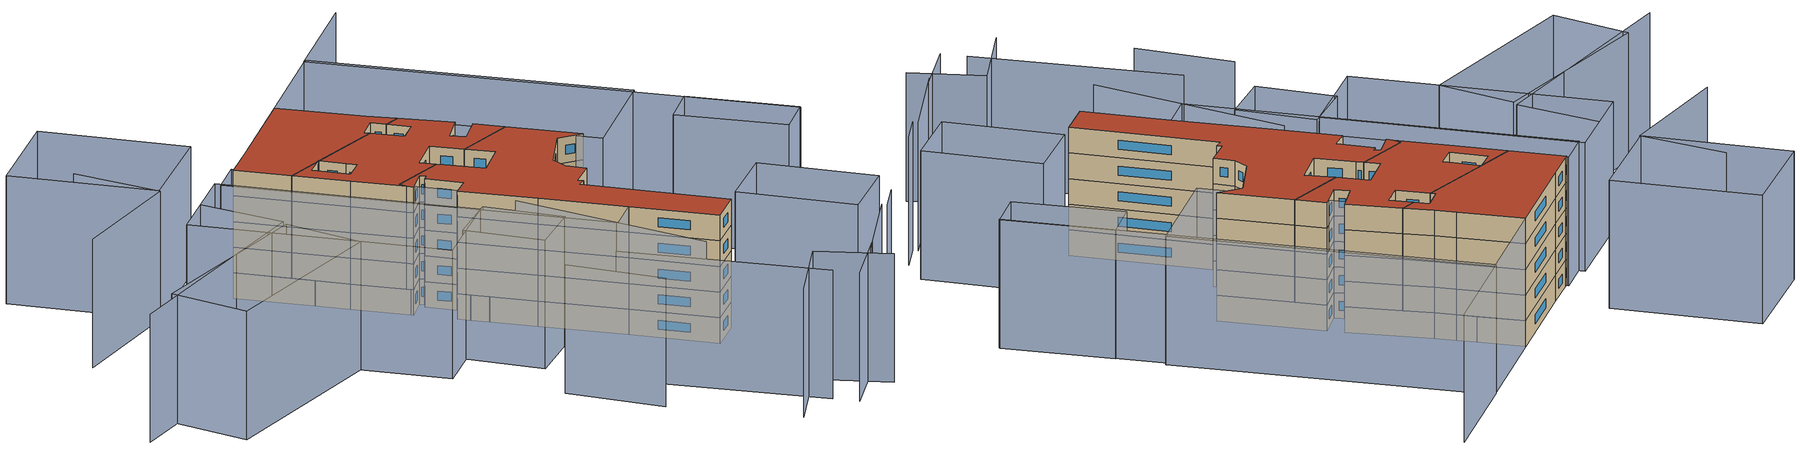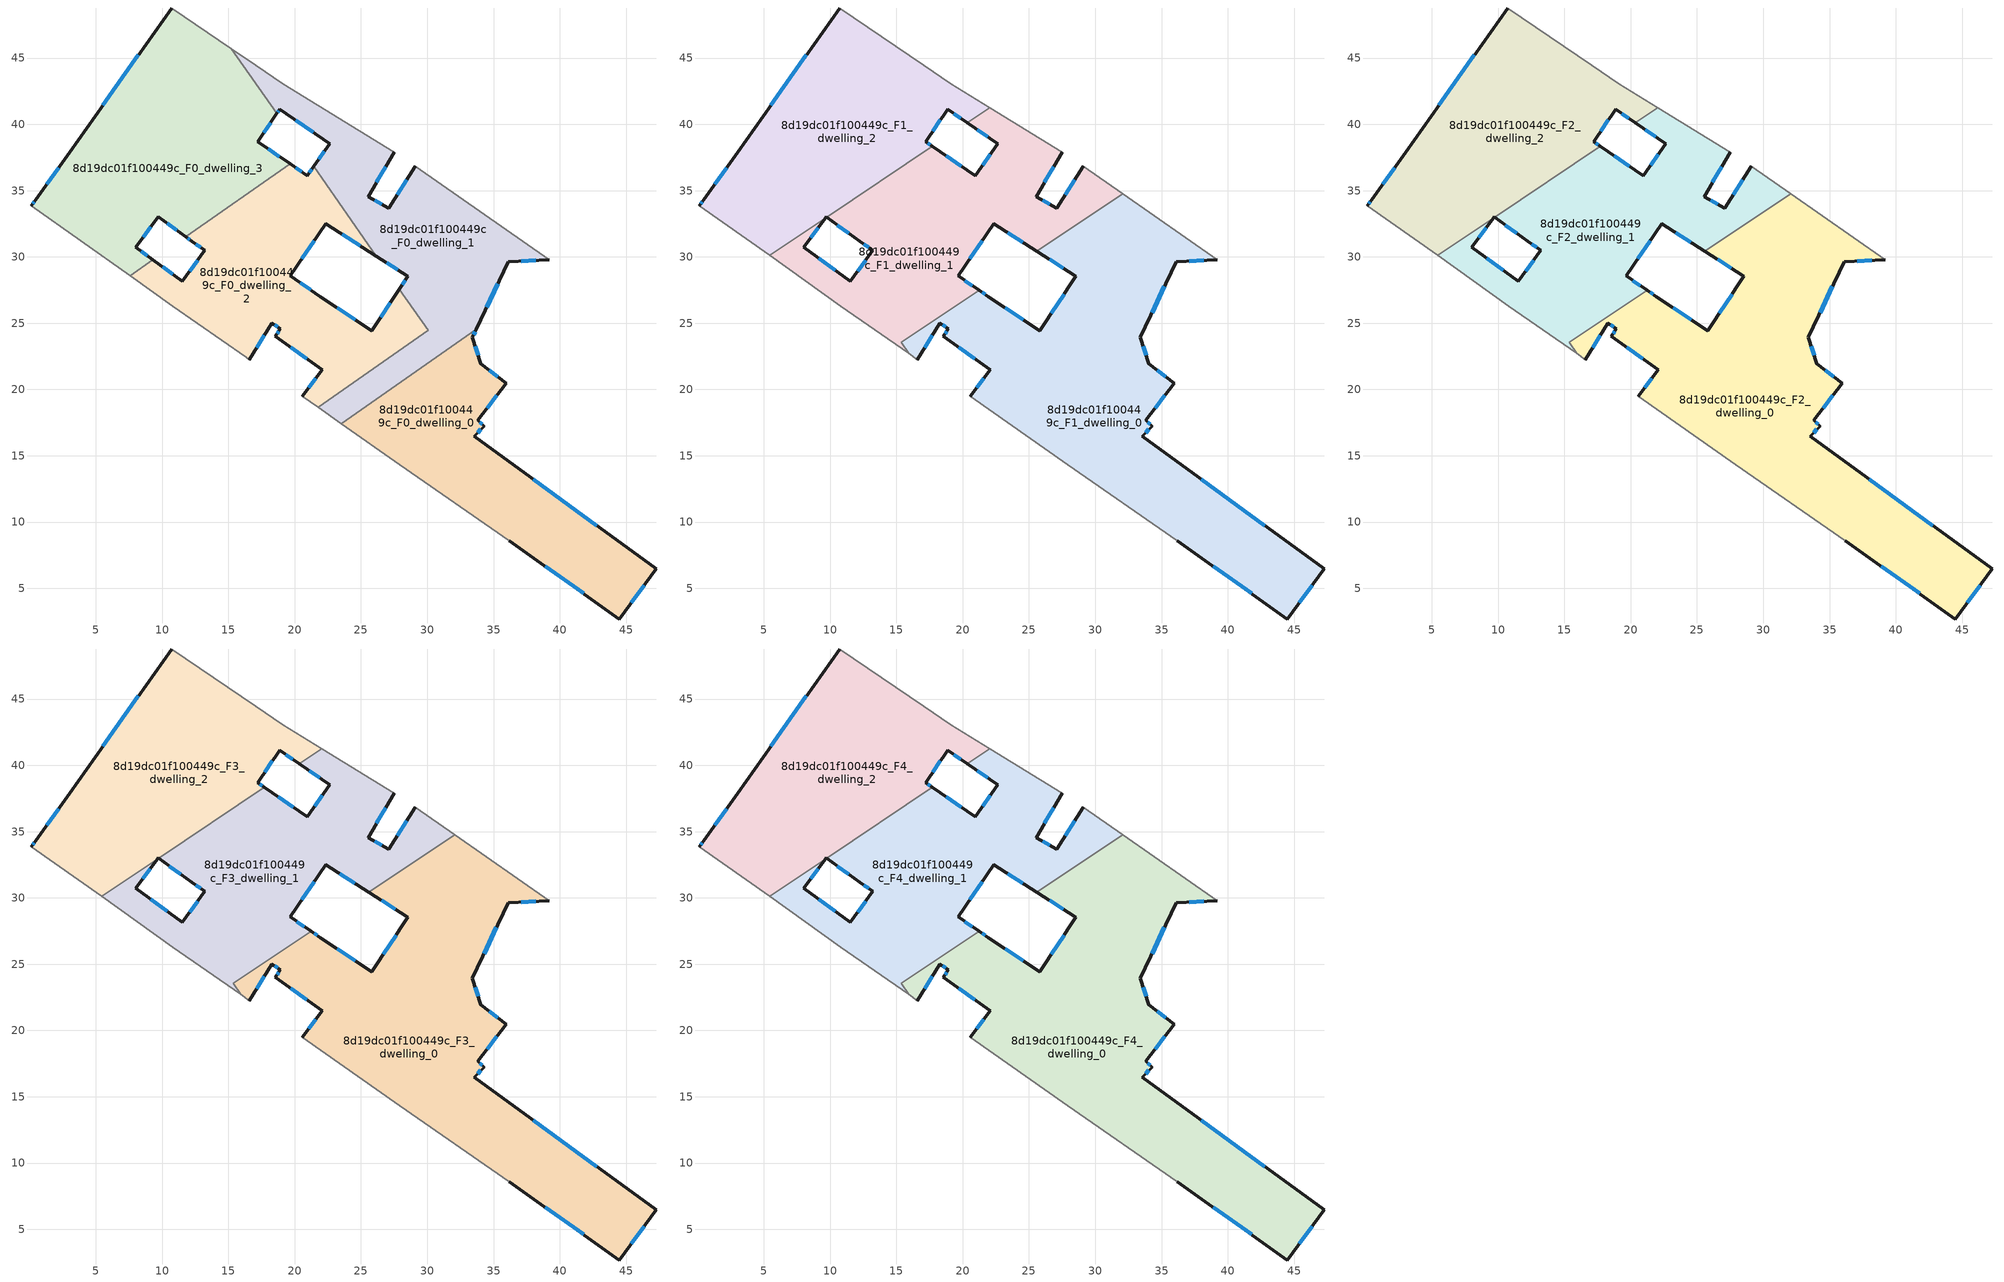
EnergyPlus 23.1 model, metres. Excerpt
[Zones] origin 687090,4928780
8d19dc01f100449c_F0_dwelling_0
 floor ground (EU_floor_Construction): 35.95,20.46 33.81,17.68 34.28,17.23 33.55,16.48 47.25,6.48 44.48,2.69 36.19,8.61 27.94,14.34 23.53,17.42 33.7,24.54 33.41,23.92 34.05,21.94 z0
 wall outside (EU_wall_Construction): 36.19,8.61 44.48,2.69 47.25,6.48 33.55,16.48 34.28,17.23 33.81,17.68 35.95,20.46 34.05,21.94 33.41,23.92 33.7,24.54 z0:3
 wall adiabatic (EU_wall_Construction): 23.53,17.42 27.94,14.34 36.19,8.61 z0:3
 wall to 8d19dc01f100449c_F0_dwelling_1 (EU_wall_Construction): 33.7,24.54 23.53,17.42 z0:3
 window (EU_Window_Construction): 35.34,20.94 34.67,21.46 / 34.51,18.59 35.26,19.56 / 34.13,17.38 33.97,17.54 / 33.79,16.73 34.05,16.99 / 42.8,9.73 38.01,13.23 / 45.38,3.92 46.35,5.25 / 38.89,6.69 41.79,4.62 / 33.51,24.12 33.61,24.34 / 33.85,22.59 33.62,23.28 z0.98:2.02
8d19dc01f100449c_F0_dwelling_1
 floor ground (EU_floor_Construction): 29.1,36.83 39.18,29.79 36.09,29.64 33.7,24.54 23.53,17.42 21.76,18.65 30.08,24.47 27.91,27.58 28.54,28.53 26.17,30.06 21.44,36.82 22.64,38.54 18.86,41.13 18.65,40.82 15.23,45.71 17.07,44.45 19.11,43.05 27.49,37.89 25.54,34.54 27.09,33.67 z0
 wall outside (EU_wall_Construction): 29.1,36.83 27.09,33.67 25.54,34.54 27.49,37.89 / 33.7,24.54 36.09,29.64 39.18,29.79 / 26.17,30.06 28.54,28.53 27.91,27.58 / 18.65,40.82 18.86,41.13 22.64,38.54 21.44,36.82 z0:3
 wall adiabatic (EU_wall_Construction): 39.18,29.79 29.1,36.83 / 21.76,18.65 23.53,17.42 / 27.49,37.89 19.11,43.05 17.07,44.45 15.23,45.71 z0:3
 wall to 8d19dc01f100449c_F0_dwelling_2 (EU_wall_Construction): 27.91,27.58 30.08,24.47 21.76,18.65 / 21.44,36.82 26.17,30.06 z0:3
 wall to 8d19dc01f100449c_F0_dwelling_3 (EU_wall_Construction): 15.23,45.71 18.65,40.82 z0:3
 window (EU_Window_Construction): 26.59,33.95 26.04,34.26 / 28.45,35.8 27.75,34.7 / 37.1,29.69 38.18,29.74 / 34.48,26.2 35.32,27.98 / 28.34,28.22 28.11,27.89 / 26.94,29.56 27.77,29.03 / 22.25,37.98 21.83,37.38 / 20.09,40.29 21.41,39.38 / 18.72,40.92 18.8,41.03 / 26.17,35.63 26.86,36.8 z0.98:2.02
8d19dc01f100449c_F0_dwelling_2
 floor ground (EU_floor_Construction): 26.17,30.06 22.35,32.51 19.67,28.56 21.94,27.01 25.81,24.43 27.91,27.58 30.08,24.47 21.76,18.65 20.56,19.49 22.08,21.5 18.56,24.02 18.93,24.6 18.27,25 16.58,22.26 16.36,22.42 10.82,26.29 7.59,28.59 9.31,29.79 11.54,28.16 13.23,30.5 12.23,31.18 11.78,31.51 19.66,37.02 20.96,36.13 21.44,36.82 z0
 wall outside (EU_wall_Construction): 27.91,27.58 25.81,24.43 21.94,27.01 19.67,28.56 22.35,32.51 26.17,30.06 / 16.58,22.26 18.27,25 18.93,24.6 18.56,24.02 22.08,21.5 20.56,19.49 / 11.78,31.51 12.23,31.18 13.23,30.5 11.54,28.16 9.31,29.79 / 21.44,36.82 20.96,36.13 19.66,37.02 z0:3
 wall adiabatic (EU_wall_Construction): 20.56,19.49 21.76,18.65 / 7.59,28.59 10.82,26.29 16.36,22.42 16.58,22.26 z0:3
 wall to 8d19dc01f100449c_F0_dwelling_3 (EU_wall_Construction): 9.31,29.79 7.59,28.59 / 19.65,37.02 11.78,31.51 z0:3
 window (EU_Window_Construction): 23.6,31.71 24.93,30.85 / 20.54,29.85 21.48,31.23 / 21.2,27.52 20.41,28.06 / 24.56,25.27 23.2,26.17 / 27.23,26.55 26.49,25.45 / 21.58,20.85 21.05,20.15 / 19.7,23.2 20.93,22.32 / 18.81,24.41 18.68,24.21 / 18.48,24.87 18.72,24.73 / 17.13,23.15 17.72,24.11 / 10.81,28.69 10.04,29.26 / 12.68,29.74 12.09,28.92 / 12.56,30.96 12.91,30.72 / 11.93,31.41 12.09,31.29 / 20.54,36.42 20.08,36.73 / 21.29,36.6 21.12,36.36 z0.98:2.02
8d19dc01f100449c_F0_dwelling_3
 floor ground (EU_floor_Construction): 15.23,45.71 18.65,40.82 17.2,38.68 19.66,37.02 11.78,31.51 9.7,33.01 8.03,30.73 9.31,29.79 7.59,28.59 0.16,33.87 0.46,34.3 3.04,37.88 10.72,48.77 z0
 wall outside (EU_wall_Construction): 10.72,48.77 3.04,37.88 0.46,34.3 0.16,33.87 / 19.66,37.02 17.2,38.68 18.65,40.82 / 9.31,29.79 8.03,30.73 9.7,33.01 11.78,31.51 z0:3
 wall adiabatic (EU_wall_Construction): 15.23,45.71 10.72,48.77 / 0.16,33.87 7.59,28.59 z0:3
 window (EU_Window_Construction): 8.22,45.23 5.54,41.42 / 17.68,39.38 18.18,40.12 / 18.86,37.56 18,38.14 / 10.38,32.52 11.1,32 / 8.57,31.47 9.16,32.27 / 8.89,30.1 8.44,30.43 / 0.36,34.16 0.26,34.01 / 2.2,36.72 1.3,35.47 z0.98:2.02
8d19dc01f100449c_F1_dwelling_0
 floor to 8d19dc01f100449c_F0_dwelling_0 (EU_floor_Construction): 35.95,20.46 33.81,17.68 34.28,17.23 33.55,16.48 47.25,6.48 44.48,2.69 36.19,8.61 27.94,14.34 23.53,17.42 33.7,24.54 33.41,23.92 34.05,21.94 z3
 floor to 8d19dc01f100449c_F0_dwelling_1 (EU_floor_Construction): 39.18,29.79 36.09,29.64 33.7,24.54 23.53,17.42 21.76,18.65 30.08,24.47 27.91,27.58 28.54,28.53 26.17,30.06 25.82,30.57 32.07,34.76 z3
 floor to 8d19dc01f100449c_F0_dwelling_2 (EU_floor_Construction): 25.82,30.57 26.17,30.06 25.6,30.42 z3; 27.91,27.58 30.08,24.47 21.76,18.65 20.56,19.49 22.08,21.5 18.56,24.02 18.93,24.6 18.27,25 16.58,22.26 15.93,22.72 15.37,23.56 21.24,27.49 21.94,27.01 25.81,24.43 z3
 wall outside (EU_wall_Construction): 36.19,8.61 44.48,2.69 47.25,6.48 33.55,16.48 34.28,17.23 33.81,17.68 35.95,20.46 34.05,21.94 33.41,23.92 36.09,29.64 39.18,29.79 / 16.58,22.26 18.27,25 18.93,24.6 18.56,24.02 22.08,21.5 20.56,19.49 / 25.6,30.42 28.54,28.53 25.81,24.43 21.94,27.01 21.24,27.49 z3:6
 wall adiabatic (EU_wall_Construction): 20.56,19.49 27.94,14.34 36.19,8.61 / 39.18,29.79 32.07,34.76 / 15.37,23.56 15.93,22.72 16.58,22.26 z3:6
 wall to 8d19dc01f100449c_F1_dwelling_1 (EU_wall_Construction): 21.24,27.49 15.37,23.56 / 32.07,34.76 25.6,30.42 z3:6
 window (EU_Window_Construction): 34.29,25.78 35.22,27.78 / 33.85,22.59 33.62,23.28 / 35.34,20.94 34.67,21.46 / 34.51,18.59 35.26,19.56 / 34.13,17.38 33.97,17.54 / 33.79,16.73 34.05,16.99 / 42.8,9.73 38.01,13.23 / 45.38,3.92 46.35,5.25 / 38.89,6.69 41.79,4.62 / 21.58,20.85 21.05,20.15 / 19.7,23.2 20.93,22.32 / 18.81,24.41 18.68,24.21 / 18.48,24.87 18.72,24.73 / 17.13,23.15 17.72,24.11 / 21.71,27.17 21.47,27.34 / 24.56,25.27 23.2,26.17 / 27.66,27.2 26.7,25.77 / 26.56,29.81 27.59,29.15 / 37.1,29.69 38.18,29.74 z3.98:5.02
8d19dc01f100449c_F1_dwelling_1
 floor to 8d19dc01f100449c_F0_dwelling_1 (EU_floor_Construction): 29.1,36.83 32.07,34.76 25.82,30.57 21.44,36.82 22.63,38.54 20.35,40.11 22.04,41.25 27.49,37.89 25.53,34.54 27.09,33.67 z3
 floor to 8d19dc01f100449c_F0_dwelling_2 (EU_floor_Construction): 21.44,36.82 25.82,30.57 25.6,30.42 22.35,32.51 19.67,28.56 21.24,27.49 15.37,23.56 15.93,22.72 10.82,26.29 7.59,28.59 9.31,29.79 11.53,28.16 13.23,30.5 12.23,31.18 11.78,31.51 19.65,37.02 20.96,36.13 z3
 floor to 8d19dc01f100449c_F0_dwelling_3 (EU_floor_Construction): 19.65,37.02 11.78,31.51 9.74,32.99 17.71,38.34 z3; 9.64,32.92 8.02,30.73 9.31,29.79 7.59,28.59 5.45,30.11 z3
 wall outside (EU_wall_Construction): 29.1,36.83 27.09,33.67 25.54,34.54 27.49,37.89 / 21.24,27.49 19.67,28.56 22.35,32.51 25.6,30.42 / 9.74,32.99 12.23,31.18 13.23,30.5 11.54,28.16 8.03,30.73 9.64,32.92 / 20.35,40.11 22.64,38.54 20.96,36.13 17.71,38.34 z3:6
 wall adiabatic (EU_wall_Construction): 32.07,34.76 29.1,36.83 / 5.45,30.11 10.82,26.29 15.93,22.72 15.37,23.56 / 27.49,37.89 22.05,41.25 z3:6
 wall to 8d19dc01f100449c_F1_dwelling_2 (EU_wall_Construction): 9.64,32.92 5.45,30.11 / 17.71,38.34 9.74,32.99 / 22.04,41.25 20.35,40.11 z3:6
 window (EU_Window_Construction): 28.45,35.8 27.75,34.7 / 23.41,31.83 24.55,31.1 / 20.54,29.85 21.48,31.23 / 20.73,27.84 20.18,28.21 / 8.55,31.44 9.11,32.21 / 10.39,29 9.17,29.9 / 12.68,29.74 12.09,28.92 / 12.56,30.96 12.91,30.72 / 10.55,32.4 11.42,31.77 / 19.91,36.85 18.77,37.62 / 22.09,37.76 21.51,36.92 / 21.09,39.6 21.89,39.05 / 26.17,35.63 26.86,36.8 / 26.59,33.95 26.04,34.26 z3.98:5.02
8d19dc01f100449c_F1_dwelling_2
 floor to 8d19dc01f100449c_F0_dwelling_1 (EU_floor_Construction): 19.11,43.05 22.04,41.25 20.35,40.11 18.86,41.13 18.65,40.82 15.23,45.71 17.07,44.45 z3
 floor to 8d19dc01f100449c_F0_dwelling_3 (EU_floor_Construction): 15.23,45.71 18.65,40.82 17.2,38.68 17.71,38.34 9.74,32.99 9.7,33.01 9.64,32.92 5.45,30.11 0.15,33.87 0.46,34.3 3.03,37.88 10.72,48.77 z3
 wall outside (EU_wall_Construction): 10.72,48.77 3.04,37.88 0.46,34.3 0.16,33.87 / 17.71,38.34 17.2,38.68 18.86,41.13 20.35,40.11 / 9.64,32.92 9.7,33.01 9.74,32.99 z3:6
 wall adiabatic (EU_wall_Construction): 22.05,41.25 19.11,43.05 17.07,44.45 10.72,48.77 / 0.16,33.87 5.45,30.11 z3:6
 window (EU_Window_Construction): 2.2,36.72 1.3,35.47 / 8.22,45.23 5.54,41.42 / 19.35,40.8 19.87,40.44 / 17.74,39.48 18.33,40.33 / 17.55,38.45 17.37,38.57 / 0.36,34.16 0.26,34.01 z3.98:5.02
8d19dc01f100449c_F2_dwelling_0
 floor to 8d19dc01f100449c_F1_dwelling_0 (EU_floor_Construction): 39.18,29.79 36.09,29.64 33.41,23.92 34.05,21.94 35.95,20.46 33.81,17.68 34.28,17.23 33.55,16.48 47.25,6.48 44.48,2.69 36.19,8.61 27.94,14.34 20.56,19.49 22.08,21.5 18.56,24.02 18.93,24.6 18.27,25 16.58,22.26 15.93,22.72 15.37,23.56 21.24,27.49 21.94,27.01 25.81,24.43 28.54,28.53 25.6,30.42 32.07,34.76 z6
 wall outside (EU_wall_Construction): 36.19,8.61 44.48,2.69 47.25,6.48 33.55,16.48 34.28,17.23 33.81,17.68 35.95,20.46 34.05,21.94 33.41,23.92 36.09,29.64 39.18,29.79 / 16.58,22.26 18.27,25 18.93,24.6 18.56,24.02 22.08,21.5 20.56,19.49 / 25.6,30.42 28.54,28.53 25.81,24.43 21.94,27.01 21.24,27.49 z6:9
 wall adiabatic (EU_wall_Construction): 20.56,19.49 27.94,14.34 36.19,8.61 / 39.18,29.79 32.07,34.76 / 15.37,23.56 15.93,22.72 16.58,22.26 z6:9
 wall to 8d19dc01f100449c_F2_dwelling_1 (EU_wall_Construction): 21.24,27.49 15.37,23.56 / 32.07,34.76 25.6,30.42 z6:9
 window (EU_Window_Construction): 34.29,25.78 35.22,27.78 / 33.85,22.59 33.62,23.28 / 35.34,20.94 34.67,21.46 / 34.51,18.59 35.26,19.56 / 34.13,17.38 33.97,17.54 / 33.79,16.73 34.05,16.99 / 42.8,9.73 38.01,13.23 / 45.38,3.92 46.35,5.25 / 38.89,6.69 41.79,4.62 / 21.58,20.85 21.05,20.15 / 19.7,23.2 20.93,22.32 / 18.81,24.41 18.68,24.21 / 18.48,24.87 18.72,24.73 / 17.13,23.15 17.72,24.11 / 21.71,27.17 21.47,27.34 / 24.56,25.27 23.2,26.17 / 27.66,27.2 26.7,25.77 / 26.56,29.81 27.59,29.15 / 37.1,29.69 38.18,29.74 z6.98:8.02
8d19dc01f100449c_F2_dwelling_1
 floor to 8d19dc01f100449c_F1_dwelling_1 (EU_floor_Construction): 29.1,36.83 32.07,34.76 25.6,30.42 22.35,32.51 19.67,28.56 21.24,27.49 15.37,23.56 15.93,22.72 10.82,26.29 5.45,30.11 9.64,32.92 8.02,30.73 11.53,28.16 13.23,30.5 12.23,31.18 9.74,32.99 17.71,38.34 20.96,36.13 22.63,38.54 20.35,40.11 22.04,41.25 27.49,37.89 25.53,34.54 27.09,33.67 z6
 wall outside (EU_wall_Construction): 29.1,36.83 27.09,33.67 25.54,34.54 27.49,37.89 / 21.24,27.49 19.67,28.56 22.35,32.51 25.6,30.42 / 9.74,32.99 12.23,31.18 13.23,30.5 11.54,28.16 8.03,30.73 9.64,32.92 / 20.35,40.11 22.64,38.54 20.96,36.13 17.71,38.34 z6:9
 wall adiabatic (EU_wall_Construction): 32.07,34.76 29.1,36.83 / 5.45,30.11 10.82,26.29 15.93,22.72 15.37,23.56 / 27.49,37.89 22.05,41.25 z6:9
 wall to 8d19dc01f100449c_F2_dwelling_2 (EU_wall_Construction): 9.64,32.92 5.45,30.11 / 17.71,38.34 9.74,32.99 / 22.04,41.25 20.35,40.11 z6:9
 window (EU_Window_Construction): 28.45,35.8 27.75,34.7 / 23.41,31.83 24.55,31.1 / 20.54,29.85 21.48,31.23 / 20.73,27.84 20.18,28.21 / 8.55,31.44 9.11,32.21 / 10.39,29 9.17,29.9 / 12.68,29.74 12.09,28.92 / 12.56,30.96 12.91,30.72 / 10.55,32.4 11.42,31.77 / 19.91,36.85 18.77,37.62 / 22.09,37.76 21.51,36.92 / 21.09,39.6 21.89,39.05 / 26.17,35.63 26.86,36.8 / 26.59,33.95 26.04,34.26 z6.98:8.02
8d19dc01f100449c_F2_dwelling_2
 floor to 8d19dc01f100449c_F1_dwelling_2 (EU_floor_Construction): 19.11,43.05 22.04,41.25 20.35,40.11 18.86,41.13 17.2,38.68 17.71,38.34 9.74,32.99 9.7,33.01 9.64,32.92 5.45,30.11 0.15,33.87 0.46,34.3 3.03,37.88 10.72,48.77 17.07,44.45 z6
 wall outside (EU_wall_Construction): 10.72,48.77 3.04,37.88 0.46,34.3 0.16,33.87 / 17.71,38.34 17.2,38.68 18.86,41.13 20.35,40.11 / 9.64,32.92 9.7,33.01 9.74,32.99 z6:9
 wall adiabatic (EU_wall_Construction): 22.05,41.25 19.11,43.05 17.07,44.45 10.72,48.77 / 0.16,33.87 5.45,30.11 z6:9
 window (EU_Window_Construction): 2.2,36.72 1.3,35.47 / 8.22,45.23 5.54,41.42 / 19.35,40.8 19.87,40.44 / 17.74,39.48 18.33,40.33 / 17.55,38.45 17.37,38.57 / 0.36,34.16 0.26,34.01 z6.98:8.02
8d19dc01f100449c_F3_dwelling_0
 floor to 8d19dc01f100449c_F2_dwelling_0 (EU_floor_Construction): 39.18,29.79 36.09,29.64 33.41,23.92 34.05,21.94 35.95,20.46 33.81,17.68 34.28,17.23 33.55,16.48 47.25,6.48 44.48,2.69 36.19,8.61 27.94,14.34 20.56,19.49 22.08,21.5 18.56,24.02 18.93,24.6 18.27,25 16.58,22.26 15.93,22.72 15.37,23.56 21.24,27.49 21.94,27.01 25.81,24.43 28.54,28.53 25.6,30.42 32.07,34.76 z9
 wall outside (EU_wall_Construction): 36.19,8.61 44.48,2.69 47.25,6.48 33.55,16.48 34.28,17.23 33.81,17.68 35.95,20.46 34.05,21.94 33.41,23.92 36.09,29.64 39.18,29.79 / 16.58,22.26 18.27,25 18.93,24.6 18.56,24.02 22.08,21.5 20.56,19.49 / 25.6,30.42 28.54,28.53 25.81,24.43 21.94,27.01 21.24,27.49 z9:12
 wall adiabatic (EU_wall_Construction): 20.56,19.49 27.94,14.34 36.19,8.61 / 39.18,29.79 32.07,34.76 / 15.37,23.56 15.93,22.72 16.58,22.26 z9:12
 wall to 8d19dc01f100449c_F3_dwelling_1 (EU_wall_Construction): 21.24,27.49 15.37,23.56 / 32.07,34.76 25.6,30.42 z9:12
 window (EU_Window_Construction): 34.29,25.78 35.22,27.78 / 33.85,22.59 33.62,23.28 / 35.34,20.94 34.67,21.46 / 34.51,18.59 35.26,19.56 / 34.13,17.38 33.97,17.54 / 33.79,16.73 34.05,16.99 / 42.8,9.73 38.01,13.23 / 45.38,3.92 46.35,5.25 / 38.89,6.69 41.79,4.62 / 21.58,20.85 21.05,20.15 / 19.7,23.2 20.93,22.32 / 18.81,24.41 18.68,24.21 / 18.48,24.87 18.72,24.73 / 17.13,23.15 17.72,24.11 / 21.71,27.17 21.47,27.34 / 24.56,25.27 23.2,26.17 / 27.66,27.2 26.7,25.77 / 26.56,29.81 27.59,29.15 / 37.1,29.69 38.18,29.74 z9.98:11.02
8d19dc01f100449c_F3_dwelling_1
 floor to 8d19dc01f100449c_F2_dwelling_1 (EU_floor_Construction): 29.1,36.83 32.07,34.76 25.6,30.42 22.35,32.51 19.67,28.56 21.24,27.49 15.37,23.56 15.93,22.72 10.82,26.29 5.45,30.11 9.64,32.92 8.02,30.73 11.53,28.16 13.23,30.5 12.23,31.18 9.74,32.99 17.71,38.34 20.96,36.13 22.63,38.54 20.35,40.11 22.04,41.25 27.49,37.89 25.53,34.54 27.09,33.67 z9
 wall outside (EU_wall_Construction): 29.1,36.83 27.09,33.67 25.54,34.54 27.49,37.89 / 21.24,27.49 19.67,28.56 22.35,32.51 25.6,30.42 / 9.74,32.99 12.23,31.18 13.23,30.5 11.54,28.16 8.03,30.73 9.64,32.92 / 20.35,40.11 22.64,38.54 20.96,36.13 17.71,38.34 z9:12
 wall adiabatic (EU_wall_Construction): 32.07,34.76 29.1,36.83 / 5.45,30.11 10.82,26.29 15.93,22.72 15.37,23.56 / 27.49,37.89 22.05,41.25 z9:12
 wall to 8d19dc01f100449c_F3_dwelling_2 (EU_wall_Construction): 9.64,32.92 5.45,30.11 / 17.71,38.34 9.74,32.99 / 22.04,41.25 20.35,40.11 z9:12
 window (EU_Window_Construction): 28.45,35.8 27.75,34.7 / 23.41,31.83 24.55,31.1 / 20.54,29.85 21.48,31.23 / 20.73,27.84 20.18,28.21 / 8.55,31.44 9.11,32.21 / 10.39,29 9.17,29.9 / 12.68,29.74 12.09,28.92 / 12.56,30.96 12.91,30.72 / 10.55,32.4 11.42,31.77 / 19.91,36.85 18.77,37.62 / 22.09,37.76 21.51,36.92 / 21.09,39.6 21.89,39.05 / 26.17,35.63 26.86,36.8 / 26.59,33.95 26.04,34.26 z9.98:11.02
8d19dc01f100449c_F3_dwelling_2
 floor to 8d19dc01f100449c_F2_dwelling_2 (EU_floor_Construction): 19.11,43.05 22.04,41.25 20.35,40.11 18.86,41.13 17.2,38.68 17.71,38.34 9.74,32.99 9.7,33.01 9.64,32.92 5.45,30.11 0.15,33.87 0.46,34.3 3.03,37.88 10.72,48.77 17.07,44.45 z9
 wall outside (EU_wall_Construction): 10.72,48.77 3.04,37.88 0.46,34.3 0.16,33.87 / 17.71,38.34 17.2,38.68 18.86,41.13 20.35,40.11 / 9.64,32.92 9.7,33.01 9.74,32.99 z9:12
 wall adiabatic (EU_wall_Construction): 22.05,41.25 19.11,43.05 17.07,44.45 10.72,48.77 / 0.16,33.87 5.45,30.11 z9:12
 window (EU_Window_Construction): 2.2,36.72 1.3,35.47 / 8.22,45.23 5.54,41.42 / 19.35,40.8 19.87,40.44 / 17.74,39.48 18.33,40.33 / 17.55,38.45 17.37,38.57 / 0.36,34.16 0.26,34.01 z9.98:11.02
8d19dc01f100449c_F4_dwelling_0
 floor to 8d19dc01f100449c_F3_dwelling_0 (EU_floor_Construction): 39.18,29.79 36.09,29.64 33.41,23.92 34.05,21.94 35.95,20.46 33.81,17.68 34.28,17.23 33.55,16.48 47.25,6.48 44.48,2.69 36.19,8.61 27.94,14.34 20.56,19.49 22.08,21.5 18.56,24.02 18.93,24.6 18.27,25 16.58,22.26 15.93,22.72 15.37,23.56 21.24,27.49 21.94,27.01 25.81,24.43 28.54,28.53 25.6,30.42 32.07,34.76 z12
 wall outside (EU_wall_Construction): 36.19,8.61 44.48,2.69 47.25,6.48 33.55,16.48 34.28,17.23 33.81,17.68 35.95,20.46 34.05,21.94 33.41,23.92 36.09,29.64 39.18,29.79 / 16.58,22.26 18.27,25 18.93,24.6 18.56,24.02 22.08,21.5 20.56,19.49 / 25.6,30.42 28.54,28.53 25.81,24.43 21.94,27.01 21.24,27.49 z12:15
 wall adiabatic (EU_wall_Construction): 20.56,19.49 27.94,14.34 36.19,8.61 / 39.18,29.79 32.07,34.76 / 15.37,23.56 15.93,22.72 16.58,22.26 z12:15
 wall to 8d19dc01f100449c_F4_dwelling_1 (EU_wall_Construction): 21.24,27.49 15.37,23.56 / 32.07,34.76 25.6,30.42 z12:15
 window (EU_Window_Construction): 34.29,25.78 35.22,27.78 / 33.85,22.59 33.62,23.28 / 35.34,20.94 34.67,21.46 / 34.51,18.59 35.26,19.56 / 34.13,17.38 33.97,17.54 / 33.79,16.73 34.05,16.99 / 42.8,9.73 38.01,13.23 / 45.38,3.92 46.35,5.25 / 38.89,6.69 41.79,4.62 / 21.58,20.85 21.05,20.15 / 19.7,23.2 20.93,22.32 / 18.81,24.41 18.68,24.21 / 18.48,24.87 18.72,24.73 / 17.13,23.15 17.72,24.11 / 21.71,27.17 21.47,27.34 / 24.56,25.27 23.2,26.17 / 27.66,27.2 26.7,25.77 / 26.56,29.81 27.59,29.15 / 37.1,29.69 38.18,29.74 z12.98:14.02
 roof outside (EU_roof_Construction): 44.48,2.69 47.25,6.48 33.55,16.48 34.28,17.23 33.81,17.68 35.95,20.46 34.05,21.94 33.41,23.92 36.09,29.64 39.18,29.79 32.07,34.76 25.6,30.42 28.54,28.53 25.81,24.43 21.94,27.01 21.24,27.49 15.37,23.56 15.93,22.72 16.58,22.26 18.27,25 18.93,24.6 18.56,24.02 22.08,21.5 20.56,19.49 27.94,14.34 36.19,8.61 z15
8d19dc01f100449c_F4_dwelling_1
 floor to 8d19dc01f100449c_F3_dwelling_1 (EU_floor_Construction): 29.1,36.83 32.07,34.76 25.6,30.42 22.35,32.51 19.67,28.56 21.24,27.49 15.37,23.56 15.93,22.72 10.82,26.29 5.45,30.11 9.64,32.92 8.02,30.73 11.53,28.16 13.23,30.5 12.23,31.18 9.74,32.99 17.71,38.34 20.96,36.13 22.63,38.54 20.35,40.11 22.04,41.25 27.49,37.89 25.53,34.54 27.09,33.67 z12
 wall outside (EU_wall_Construction): 29.1,36.83 27.09,33.67 25.54,34.54 27.49,37.89 / 21.24,27.49 19.67,28.56 22.35,32.51 25.6,30.42 / 9.74,32.99 12.23,31.18 13.23,30.5 11.54,28.16 8.03,30.73 9.64,32.92 / 20.35,40.11 22.64,38.54 20.96,36.13 17.71,38.34 z12:15
 wall adiabatic (EU_wall_Construction): 32.07,34.76 29.1,36.83 / 5.45,30.11 10.82,26.29 15.93,22.72 15.37,23.56 / 27.49,37.89 22.05,41.25 z12:15
 wall to 8d19dc01f100449c_F4_dwelling_2 (EU_wall_Construction): 9.64,32.92 5.45,30.11 / 17.71,38.34 9.74,32.99 / 22.04,41.25 20.35,40.11 z12:15
 window (EU_Window_Construction): 28.45,35.8 27.75,34.7 / 23.41,31.83 24.55,31.1 / 20.54,29.85 21.48,31.23 / 20.73,27.84 20.18,28.21 / 8.55,31.44 9.11,32.21 / 10.39,29 9.17,29.9 / 12.68,29.74 12.09,28.92 / 12.56,30.96 12.91,30.72 / 10.55,32.4 11.42,31.77 / 19.91,36.85 18.77,37.62 / 22.09,37.76 21.51,36.92 / 21.09,39.6 21.89,39.05 / 26.17,35.63 26.86,36.8 / 26.59,33.95 26.04,34.26 z12.98:14.02
 roof outside (EU_roof_Construction): 25.6,30.42 32.07,34.76 29.1,36.83 27.09,33.67 25.54,34.54 27.49,37.89 22.05,41.25 20.35,40.11 22.64,38.54 20.96,36.13 17.71,38.34 9.74,32.99 12.23,31.18 13.23,30.5 11.54,28.16 8.03,30.73 9.64,32.92 5.45,30.11 10.82,26.29 15.93,22.72 15.37,23.56 21.24,27.49 19.67,28.56 22.35,32.51 z15
8d19dc01f100449c_F4_dwelling_2
 floor to 8d19dc01f100449c_F3_dwelling_2 (EU_floor_Construction): 19.11,43.05 22.04,41.25 20.35,40.11 18.86,41.13 17.2,38.68 17.71,38.34 9.74,32.99 9.7,33.01 9.64,32.92 5.45,30.11 0.15,33.87 0.46,34.3 3.03,37.88 10.72,48.77 17.07,44.45 z12
 wall outside (EU_wall_Construction): 10.72,48.77 3.04,37.88 0.46,34.3 0.16,33.87 / 17.71,38.34 17.2,38.68 18.86,41.13 20.35,40.11 / 9.64,32.92 9.7,33.01 9.74,32.99 z12:15
 wall adiabatic (EU_wall_Construction): 22.05,41.25 19.11,43.05 17.07,44.45 10.72,48.77 / 0.16,33.87 5.45,30.11 z12:15
 window (EU_Window_Construction): 2.2,36.72 1.3,35.47 / 8.22,45.23 5.54,41.42 / 19.35,40.8 19.87,40.44 / 17.74,39.48 18.33,40.33 / 17.55,38.45 17.37,38.57 / 0.36,34.16 0.26,34.01 z12.98:14.02
 roof outside (EU_roof_Construction): 17.71,38.34 17.2,38.68 18.86,41.13 20.35,40.11 22.05,41.25 19.11,43.05 17.07,44.45 10.72,48.77 3.04,37.88 0.46,34.3 0.16,33.87 5.45,30.11 9.64,32.92 9.7,33.01 9.74,32.99 z15
shading: 30.28,-2.81 50.12,-16.43 / 23.7,-4.45 32.41,-12.08 / 25.41,14.61 40.29,-3.87 / 52.57,-18.16 57.05,-10.44 / 56.21,-12.04 61.93,-0.68 / 45.24,-20.3 50.08,-10.53 / 50.08,-10.53 57.99,-14.45 / -6.78,25.94 -0.19,18.11 / -0.19,18.11 -23.25,-1.27 / 62.44,-1.12 64.39,2.74 / -16.3,39.16 -9.4,31.19 / -9.4,31.19 -21.22,20.97 / 63.88,28.34 18.55,60.01 / 18.55,60.01 26.91,71.98 / -18.94,3.28 -0.17,17.4 / -0.17,17.4 5.55,9.8 / 5.55,9.8 -13.23,-4.32 / -13.23,-4.32 -18.94,3.28 / 28.76,8.42 24.22,2.84 / 24.22,2.84 16.96,8.75 / 16.96,8.75 21.5,14.33 / 21.5,14.33 28.76,8.42 / -3.11,31.03 20.97,13.68 / 20.97,13.68 13.86,3.81 / 13.86,3.81 -10.22,21.16 / -10.22,21.16 -3.11,31.03 / 59.52,0.1 48.47,8.36 / 48.47,8.36 53.61,15.24 / 53.61,15.24 64.67,6.98 / 64.67,6.98 59.52,0.1 / 33.44,4.72 -2.72,30.33 / -2.72,30.33 0.04,34.22 / 0.04,34.22 36.19,8.61 / 36.19,8.61 33.44,4.72 / -23.3,41.41 -15.51,52.04 / -15.51,52.04 -1.66,41.88 / -1.66,41.88 -9.46,31.25 / -9.46,31.25 -23.3,41.41 / 10.72,48.77 18.86,60.44 / 18.86,60.44 48.89,39.5 / 48.89,39.5 40.75,27.83 / 40.75,27.83 10.72,48.77 / 60.91,24.15 50.27,31.42 / 50.27,31.42 53.27,35.82 / 53.27,35.82 63.91,28.55 / 63.91,28.55 60.91,24.15 z0:15
[Building]
EU S2 Campaign: North Axis=0; Terrain=City; Solar Distribution=FullExterior
[Site:Location]
Bologna: Latitude=44.5; Longitude=11.25; Time Zone=1; Elevation=37
[SizingPeriod:WeatherFileDays]
AnnualSizingPeriod: Begin Month=1; Begin Day of Month=1; End Month=12; End Day of Month=31; Day of Week for Start Day=Monday; Use Weather File Daylight Saving Period=No; Use Weather File Rain and Snow Indicators=No
[MATERIAL]
EU_InternalMass_Material: Roughness=MediumRough; Thickness=0.1; Conductivity=1; Density=1800; Specific Heat=900; Thermal Absorptance=0.9; Solar Absorptance=0.7; Visible Absorptance=0.7
[MATERIAL:NOMASS] Roughness=MediumRough; Thermal Absorptance=0.9; Solar Absorptance=0.7; Visible Absorptance=0.7
Name | Thermal Resistance
EU_wall_NoMass | 0.905828
EU_roof_NoMass | 0.37593
EU_floor_NoMass | 0.67114
[WINDOWMATERIAL:SIMPLEGLAZINGSYSTEM]
EU_Window_SimpleGlazing: UFactor=4.52486; Solar Heat Gain Coefficient=0.85; Visible Transmittance=0.85
[CONSTRUCTION]
EU_wall_Construction: EU_wall_NoMass
EU_roof_Construction: EU_roof_NoMass
EU_floor_Construction: EU_floor_NoMass
EU_InternalMass_Construction: EU_InternalMass_Material
EU_Window_Construction: EU_Window_SimpleGlazing
[ZONE] Type=1; Multiplier=1; Ceiling Height=autocalculate; Floor Area=autocalculate; Part of Total Floor Area=Yes
Name | Volume
8d19dc01f100449c_F0_dwelling_0 | 448.349
8d19dc01f100449c_F1_dwelling_0 | 886.01
8d19dc01f100449c_F2_dwelling_0; 8d19dc01f100449c_F3_dwelling_0; 8d19dc01f100449c_F4_dwelling_0 | 886.025
8d19dc01f100449c_F0_dwelling_1 | 448.318
8d19dc01f100449c_F1_dwelling_1; 8d19dc01f100449c_F2_dwelling_2; 8d19dc01f100449c_F3_dwelling_2; 8d19dc01f100449c_F4_dwelling_2 | 540.527
8d19dc01f100449c_F2_dwelling_1; 8d19dc01f100449c_F3_dwelling_1; 8d19dc01f100449c_F4_dwelling_1 | 540.537
8d19dc01f100449c_F0_dwelling_2 | 474.28
8d19dc01f100449c_F1_dwelling_2 | 540.522
8d19dc01f100449c_F0_dwelling_3 | 596.119
[INTERNALMASS] Construction=EU_InternalMass_Construction
Name | Zone or ZoneList | Surface Area
8d19dc01f100449c_F0_dwelling_0_EU_InternalMass | 8d19dc01f100449c_F0_dwelling_0 | 149.449
8d19dc01f100449c_F0_dwelling_1_EU_InternalMass | 8d19dc01f100449c_F0_dwelling_1 | 149.44
8d19dc01f100449c_F0_dwelling_2_EU_InternalMass | 8d19dc01f100449c_F0_dwelling_2 | 158.093
8d19dc01f100449c_F0_dwelling_3_EU_InternalMass | 8d19dc01f100449c_F0_dwelling_3 | 198.703
8d19dc01f100449c_F1_dwelling_0_EU_InternalMass | 8d19dc01f100449c_F1_dwelling_0 | 295.341
8d19dc01f100449c_F1_dwelling_1_EU_InternalMass | 8d19dc01f100449c_F1_dwelling_1 | 180.179
8d19dc01f100449c_F1_dwelling_2_EU_InternalMass | 8d19dc01f100449c_F1_dwelling_2 | 180.174
8d19dc01f100449c_F2_dwelling_0_EU_InternalMass | 8d19dc01f100449c_F2_dwelling_0 | 295.341
8d19dc01f100449c_F2_dwelling_1_EU_InternalMass | 8d19dc01f100449c_F2_dwelling_1 | 180.179
8d19dc01f100449c_F2_dwelling_2_EU_InternalMass | 8d19dc01f100449c_F2_dwelling_2 | 180.174
8d19dc01f100449c_F3_dwelling_0_EU_InternalMass | 8d19dc01f100449c_F3_dwelling_0 | 295.341
8d19dc01f100449c_F3_dwelling_1_EU_InternalMass | 8d19dc01f100449c_F3_dwelling_1 | 180.179
8d19dc01f100449c_F3_dwelling_2_EU_InternalMass | 8d19dc01f100449c_F3_dwelling_2 | 180.174
8d19dc01f100449c_F4_dwelling_0_EU_InternalMass | 8d19dc01f100449c_F4_dwelling_0 | 295.341
8d19dc01f100449c_F4_dwelling_1_EU_InternalMass | 8d19dc01f100449c_F4_dwelling_1 | 180.179
8d19dc01f100449c_F4_dwelling_2_EU_InternalMass | 8d19dc01f100449c_F4_dwelling_2 | 180.174
[OTHEREQUIPMENT] Fuel Type=Electricity; Design Level Calculation Method=Watts/Area; Power per Zone Floor Area=1; Fraction Latent=0; Fraction Radiant=0; Fraction Lost=0; Carbon Dioxide Generation Rate=0; EndUse Subcategory=EU_Step8_InternalGains
Name | Zone or ZoneList or Space or SpaceList | Schedule
EU_Step8_InternalGain_8d19dc01f100449c_F0_dwelling_0_f000 | 8d19dc01f100449c_F0_dwelling_0 | EU_Step8_GainSchedule_8d19dc01f100449c_F0_dwelling_0_f000
EU_Step8_InternalGain_8d19dc01f100449c_F0_dwelling_1_f000 | 8d19dc01f100449c_F0_dwelling_1 | EU_Step8_GainSchedule_8d19dc01f100449c_F0_dwelling_1_f000
EU_Step8_InternalGain_8d19dc01f100449c_F0_dwelling_2_f000 | 8d19dc01f100449c_F0_dwelling_2 | EU_Step8_GainSchedule_8d19dc01f100449c_F0_dwelling_2_f000
EU_Step8_InternalGain_8d19dc01f100449c_F0_dwelling_3_f000 | 8d19dc01f100449c_F0_dwelling_3 | EU_Step8_GainSchedule_8d19dc01f100449c_F0_dwelling_3_f000
EU_Step8_InternalGain_8d19dc01f100449c_F1_dwelling_0_f000 | 8d19dc01f100449c_F1_dwelling_0 | EU_Step8_GainSchedule_8d19dc01f100449c_F1_dwelling_0_f000
EU_Step8_InternalGain_8d19dc01f100449c_F1_dwelling_1_f000 | 8d19dc01f100449c_F1_dwelling_1 | EU_Step8_GainSchedule_8d19dc01f100449c_F1_dwelling_1_f000
EU_Step8_InternalGain_8d19dc01f100449c_F1_dwelling_2_f000 | 8d19dc01f100449c_F1_dwelling_2 | EU_Step8_GainSchedule_8d19dc01f100449c_F1_dwelling_2_f000
EU_Step8_InternalGain_8d19dc01f100449c_F2_dwelling_0_f000 | 8d19dc01f100449c_F2_dwelling_0 | EU_Step8_GainSchedule_8d19dc01f100449c_F2_dwelling_0_f000
EU_Step8_InternalGain_8d19dc01f100449c_F2_dwelling_1_f000 | 8d19dc01f100449c_F2_dwelling_1 | EU_Step8_GainSchedule_8d19dc01f100449c_F2_dwelling_1_f000
EU_Step8_InternalGain_8d19dc01f100449c_F2_dwelling_2_f000 | 8d19dc01f100449c_F2_dwelling_2 | EU_Step8_GainSchedule_8d19dc01f100449c_F2_dwelling_2_f000
EU_Step8_InternalGain_8d19dc01f100449c_F3_dwelling_0_f000 | 8d19dc01f100449c_F3_dwelling_0 | EU_Step8_GainSchedule_8d19dc01f100449c_F3_dwelling_0_f000
EU_Step8_InternalGain_8d19dc01f100449c_F3_dwelling_1_f000 | 8d19dc01f100449c_F3_dwelling_1 | EU_Step8_GainSchedule_8d19dc01f100449c_F3_dwelling_1_f000
EU_Step8_InternalGain_8d19dc01f100449c_F3_dwelling_2_f000 | 8d19dc01f100449c_F3_dwelling_2 | EU_Step8_GainSchedule_8d19dc01f100449c_F3_dwelling_2_f000
EU_Step8_InternalGain_8d19dc01f100449c_F4_dwelling_0_f000 | 8d19dc01f100449c_F4_dwelling_0 | EU_Step8_GainSchedule_8d19dc01f100449c_F4_dwelling_0_f000
EU_Step8_InternalGain_8d19dc01f100449c_F4_dwelling_1_f000 | 8d19dc01f100449c_F4_dwelling_1 | EU_Step8_GainSchedule_8d19dc01f100449c_F4_dwelling_1_f000
EU_Step8_InternalGain_8d19dc01f100449c_F4_dwelling_2_f000 | 8d19dc01f100449c_F4_dwelling_2 | EU_Step8_GainSchedule_8d19dc01f100449c_F4_dwelling_2_f000
[ZONEVENTILATION:DESIGNFLOWRATE] Schedule=EU_AlwaysOn; Design Flow Rate Calculation Method=AirChanges/Hour; Air Changes per Hour=0.73129; Ventilation Type=Natural; Fan Pressure Rise=0; Fan Total Efficiency=1; Constant Term Coefficient=1; Temperature Term Coefficient=0; Velocity Term Coefficient=0; Velocity Squared Term Coefficient=0; Minimum Indoor Temperature=-100; Maximum Indoor Temperature=100; Delta Temperature=-100; Minimum Outdoor Temperature=-100; Maximum Outdoor Temperature=100; Maximum Wind Speed=40
Name | Zone or ZoneList or Space or SpaceList
EU_ConstantAir_8d19dc01f100449c_F0_dwelling_0 | 8d19dc01f100449c_F0_dwelling_0
EU_ConstantAir_8d19dc01f100449c_F0_dwelling_1 | 8d19dc01f100449c_F0_dwelling_1
EU_ConstantAir_8d19dc01f100449c_F0_dwelling_2 | 8d19dc01f100449c_F0_dwelling_2
EU_ConstantAir_8d19dc01f100449c_F0_dwelling_3 | 8d19dc01f100449c_F0_dwelling_3
EU_ConstantAir_8d19dc01f100449c_F1_dwelling_0 | 8d19dc01f100449c_F1_dwelling_0
EU_ConstantAir_8d19dc01f100449c_F1_dwelling_1 | 8d19dc01f100449c_F1_dwelling_1
EU_ConstantAir_8d19dc01f100449c_F1_dwelling_2 | 8d19dc01f100449c_F1_dwelling_2
EU_ConstantAir_8d19dc01f100449c_F2_dwelling_0 | 8d19dc01f100449c_F2_dwelling_0
EU_ConstantAir_8d19dc01f100449c_F2_dwelling_1 | 8d19dc01f100449c_F2_dwelling_1
EU_ConstantAir_8d19dc01f100449c_F2_dwelling_2 | 8d19dc01f100449c_F2_dwelling_2
EU_ConstantAir_8d19dc01f100449c_F3_dwelling_0 | 8d19dc01f100449c_F3_dwelling_0
EU_ConstantAir_8d19dc01f100449c_F3_dwelling_1 | 8d19dc01f100449c_F3_dwelling_1
EU_ConstantAir_8d19dc01f100449c_F3_dwelling_2 | 8d19dc01f100449c_F3_dwelling_2
EU_ConstantAir_8d19dc01f100449c_F4_dwelling_0 | 8d19dc01f100449c_F4_dwelling_0
EU_ConstantAir_8d19dc01f100449c_F4_dwelling_1 | 8d19dc01f100449c_F4_dwelling_1
EU_ConstantAir_8d19dc01f100449c_F4_dwelling_2 | 8d19dc01f100449c_F4_dwelling_2
[HVACTEMPLATE:THERMOSTAT] Constant Heating Setpoint=20; Constant Cooling Setpoint=50
EU_HeatOnly_8d19dc01f100449c_F0_dwelling_0; EU_HeatOnly_8d19dc01f100449c_F0_dwelling_1; EU_HeatOnly_8d19dc01f100449c_F0_dwelling_2; EU_HeatOnly_8d19dc01f100449c_F0_dwelling_3; EU_HeatOnly_8d19dc01f100449c_F1_dwelling_0; EU_HeatOnly_8d19dc01f100449c_F1_dwelling_1; EU_HeatOnly_8d19dc01f100449c_F1_dwelling_2; EU_HeatOnly_8d19dc01f100449c_F2_dwelling_0; EU_HeatOnly_8d19dc01f100449c_F2_dwelling_1; EU_HeatOnly_8d19dc01f100449c_F2_dwelling_2; EU_HeatOnly_8d19dc01f100449c_F3_dwelling_0; EU_HeatOnly_8d19dc01f100449c_F3_dwelling_1; EU_HeatOnly_8d19dc01f100449c_F3_dwelling_2; EU_HeatOnly_8d19dc01f100449c_F4_dwelling_0; EU_HeatOnly_8d19dc01f100449c_F4_dwelling_1; EU_HeatOnly_8d19dc01f100449c_F4_dwelling_2
[HVACTEMPLATE:ZONE:IDEALLOADSAIRSYSTEM] System Availability Schedule=EU_AlwaysOn; Maximum Heating Supply Air Temperature=50; Minimum Cooling Supply Air Temperature=13; Maximum Heating Supply Air Humidity Ratio=0.0156; Minimum Cooling Supply Air Humidity Ratio=0.0077; Heating Limit=NoLimit; Cooling Limit=NoLimit; Heating Availability Schedule=EU_AlwaysOn; Cooling Availability Schedule=EU_CoolingOff; Dehumidification Control Type=ConstantSensibleHeatRatio; Cooling Sensible Heat Ratio=0.7; Dehumidification Setpoint=60; Humidification Control Type=None; Humidification Setpoint=30; Outdoor Air Method=None; Outdoor Air Flow Rate per Person=0.00944; Outdoor Air Flow Rate per Zone Floor Area=0; Outdoor Air Flow Rate per Zone=0; Demand Controlled Ventilation Type=None; Outdoor Air Economizer Type=NoEconomizer; Heat Recovery Type=None; Sensible Heat Recovery Effectiveness=0.7; Latent Heat Recovery Effectiveness=0.65
Name | Template Thermostat
8d19dc01f100449c_F0_dwelling_0 | EU_HeatOnly_8d19dc01f100449c_F0_dwelling_0
8d19dc01f100449c_F0_dwelling_1 | EU_HeatOnly_8d19dc01f100449c_F0_dwelling_1
8d19dc01f100449c_F0_dwelling_2 | EU_HeatOnly_8d19dc01f100449c_F0_dwelling_2
8d19dc01f100449c_F0_dwelling_3 | EU_HeatOnly_8d19dc01f100449c_F0_dwelling_3
8d19dc01f100449c_F1_dwelling_0 | EU_HeatOnly_8d19dc01f100449c_F1_dwelling_0
8d19dc01f100449c_F1_dwelling_1 | EU_HeatOnly_8d19dc01f100449c_F1_dwelling_1
8d19dc01f100449c_F1_dwelling_2 | EU_HeatOnly_8d19dc01f100449c_F1_dwelling_2
8d19dc01f100449c_F2_dwelling_0 | EU_HeatOnly_8d19dc01f100449c_F2_dwelling_0
8d19dc01f100449c_F2_dwelling_1 | EU_HeatOnly_8d19dc01f100449c_F2_dwelling_1
8d19dc01f100449c_F2_dwelling_2 | EU_HeatOnly_8d19dc01f100449c_F2_dwelling_2
8d19dc01f100449c_F3_dwelling_0 | EU_HeatOnly_8d19dc01f100449c_F3_dwelling_0
8d19dc01f100449c_F3_dwelling_1 | EU_HeatOnly_8d19dc01f100449c_F3_dwelling_1
8d19dc01f100449c_F3_dwelling_2 | EU_HeatOnly_8d19dc01f100449c_F3_dwelling_2
8d19dc01f100449c_F4_dwelling_0 | EU_HeatOnly_8d19dc01f100449c_F4_dwelling_0
8d19dc01f100449c_F4_dwelling_1 | EU_HeatOnly_8d19dc01f100449c_F4_dwelling_1
8d19dc01f100449c_F4_dwelling_2 | EU_HeatOnly_8d19dc01f100449c_F4_dwelling_2
[SIZING:ZONE] Zone Cooling Design Supply Air Temperature Input Method=SupplyAirTemperature; Zone Cooling Design Supply Air Temperature=13; Zone Heating Design Supply Air Temperature Input Method=SupplyAirTemperature; Zone Heating Design Supply Air Temperature=50; Zone Cooling Design Supply Air Humidity Ratio=0.008; Zone Heating Design Supply Air Humidity Ratio=0.008; Cooling Design Air Flow Method=DesignDay; Cooling Design Air Flow Rate=0; Cooling Minimum Air Flow per Zone Floor Area=0.000762; Cooling Minimum Air Flow=0; Cooling Minimum Air Flow Fraction=0.2; Heating Design Air Flow Method=DesignDay; Heating Design Air Flow Rate=0; Heating Maximum Air Flow per Zone Floor Area=0.002032; Heating Maximum Air Flow=0.141576; Heating Maximum Air Flow Fraction=0.3; Account for Dedicated Outdoor Air System=No; Dedicated Outdoor Air System Control Strategy=NeutralSupplyAir; Dedicated Outdoor Air Low Setpoint Temperature for Design=autosize; Dedicated Outdoor Air High Setpoint Temperature for Design=autosize; Zone Load Sizing Method=Sensible Load Only No Latent Load; Zone Latent Cooling Design Supply Air Humidity Ratio Input Method=HumidityRatioDifference; Zone Cooling Design Supply Air Humidity Ratio Difference=0.005; Zone Latent Heating Design Supply Air Humidity Ratio Input Method=HumidityRatioDifference; Zone Humidification Design Supply Air Humidity Ratio Difference=0.005
8d19dc01f100449c_F0_dwelling_0; 8d19dc01f100449c_F0_dwelling_1; 8d19dc01f100449c_F0_dwelling_2; 8d19dc01f100449c_F0_dwelling_3; 8d19dc01f100449c_F1_dwelling_0; 8d19dc01f100449c_F1_dwelling_1; 8d19dc01f100449c_F1_dwelling_2; 8d19dc01f100449c_F2_dwelling_0; 8d19dc01f100449c_F2_dwelling_1; 8d19dc01f100449c_F2_dwelling_2; 8d19dc01f100449c_F3_dwelling_0; 8d19dc01f100449c_F3_dwelling_1; 8d19dc01f100449c_F3_dwelling_2; 8d19dc01f100449c_F4_dwelling_0; 8d19dc01f100449c_F4_dwelling_1; 8d19dc01f100449c_F4_dwelling_2
[SCHEDULE:CONSTANT]
Name | Hourly Value
EU_AlwaysOn | 1
EU_CoolingOff | 0
[SCHEDULE:FILE] Column Number=1; Rows to Skip at Top=0; Number of Hours of Data=8760; Column Separator=Comma; Interpolate to Timestep=No; Minutes per Item=60; Adjust Schedule for Daylight Savings=Yes
Name | File
EU_Step8_GainSchedule_8d19dc01f100449c_F0_dwelling_0_f000 | ../../schedules/8d19dc01f100449c/8d19dc01f100449c_F0_dwelling_0_f000_gain.csv
EU_Step8_GainSchedule_8d19dc01f100449c_F0_dwelling_1_f000 | ../../schedules/8d19dc01f100449c/8d19dc01f100449c_F0_dwelling_1_f000_gain.csv
EU_Step8_GainSchedule_8d19dc01f100449c_F0_dwelling_2_f000 | ../../schedules/8d19dc01f100449c/8d19dc01f100449c_F0_dwelling_2_f000_gain.csv
EU_Step8_GainSchedule_8d19dc01f100449c_F0_dwelling_3_f000 | ../../schedules/8d19dc01f100449c/8d19dc01f100449c_F0_dwelling_3_f000_gain.csv
EU_Step8_GainSchedule_8d19dc01f100449c_F1_dwelling_0_f000 | ../../schedules/8d19dc01f100449c/8d19dc01f100449c_F1_dwelling_0_f000_gain.csv
EU_Step8_GainSchedule_8d19dc01f100449c_F1_dwelling_1_f000 | ../../schedules/8d19dc01f100449c/8d19dc01f100449c_F1_dwelling_1_f000_gain.csv
EU_Step8_GainSchedule_8d19dc01f100449c_F1_dwelling_2_f000 | ../../schedules/8d19dc01f100449c/8d19dc01f100449c_F1_dwelling_2_f000_gain.csv
EU_Step8_GainSchedule_8d19dc01f100449c_F2_dwelling_0_f000 | ../../schedules/8d19dc01f100449c/8d19dc01f100449c_F2_dwelling_0_f000_gain.csv
EU_Step8_GainSchedule_8d19dc01f100449c_F2_dwelling_1_f000 | ../../schedules/8d19dc01f100449c/8d19dc01f100449c_F2_dwelling_1_f000_gain.csv
EU_Step8_GainSchedule_8d19dc01f100449c_F2_dwelling_2_f000 | ../../schedules/8d19dc01f100449c/8d19dc01f100449c_F2_dwelling_2_f000_gain.csv
EU_Step8_GainSchedule_8d19dc01f100449c_F3_dwelling_0_f000 | ../../schedules/8d19dc01f100449c/8d19dc01f100449c_F3_dwelling_0_f000_gain.csv
EU_Step8_GainSchedule_8d19dc01f100449c_F3_dwelling_1_f000 | ../../schedules/8d19dc01f100449c/8d19dc01f100449c_F3_dwelling_1_f000_gain.csv
EU_Step8_GainSchedule_8d19dc01f100449c_F3_dwelling_2_f000 | ../../schedules/8d19dc01f100449c/8d19dc01f100449c_F3_dwelling_2_f000_gain.csv
EU_Step8_GainSchedule_8d19dc01f100449c_F4_dwelling_0_f000 | ../../schedules/8d19dc01f100449c/8d19dc01f100449c_F4_dwelling_0_f000_gain.csv
EU_Step8_GainSchedule_8d19dc01f100449c_F4_dwelling_1_f000 | ../../schedules/8d19dc01f100449c/8d19dc01f100449c_F4_dwelling_1_f000_gain.csv
EU_Step8_GainSchedule_8d19dc01f100449c_F4_dwelling_2_f000 | ../../schedules/8d19dc01f100449c/8d19dc01f100449c_F4_dwelling_2_f000_gain.csv
